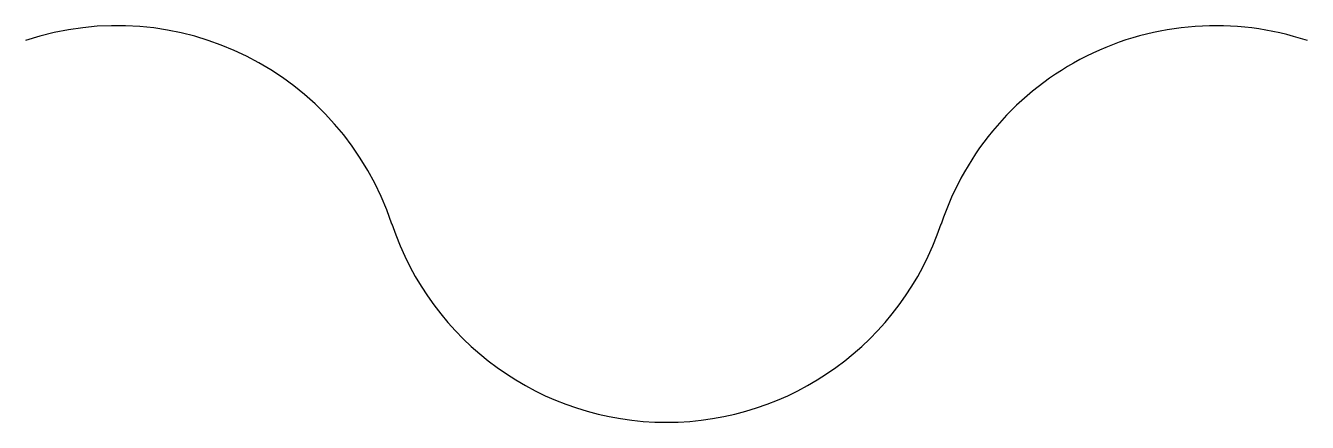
# Model space of a CAD drawing. Extents: x -3.5 to 3.5, y -1.08 to 1.08.
import ezdxf

# ---------------------------------------------------------------- set-up
doc = ezdxf.new("R2010")
doc.units = 0

msp = doc.modelspace()

# ---------------------------------------------------------------- linework, layer by layer
for centre, start, end in [((-3, -0.5), 18.43495, 108.43495), ((3, -0.5), 71.56505, 161.56505), ((0, 0.5), 198.43495, 341.56505)]:
    msp.add_arc(centre, 1.5811, start, end)

doc.saveas('drawing.dxf')
